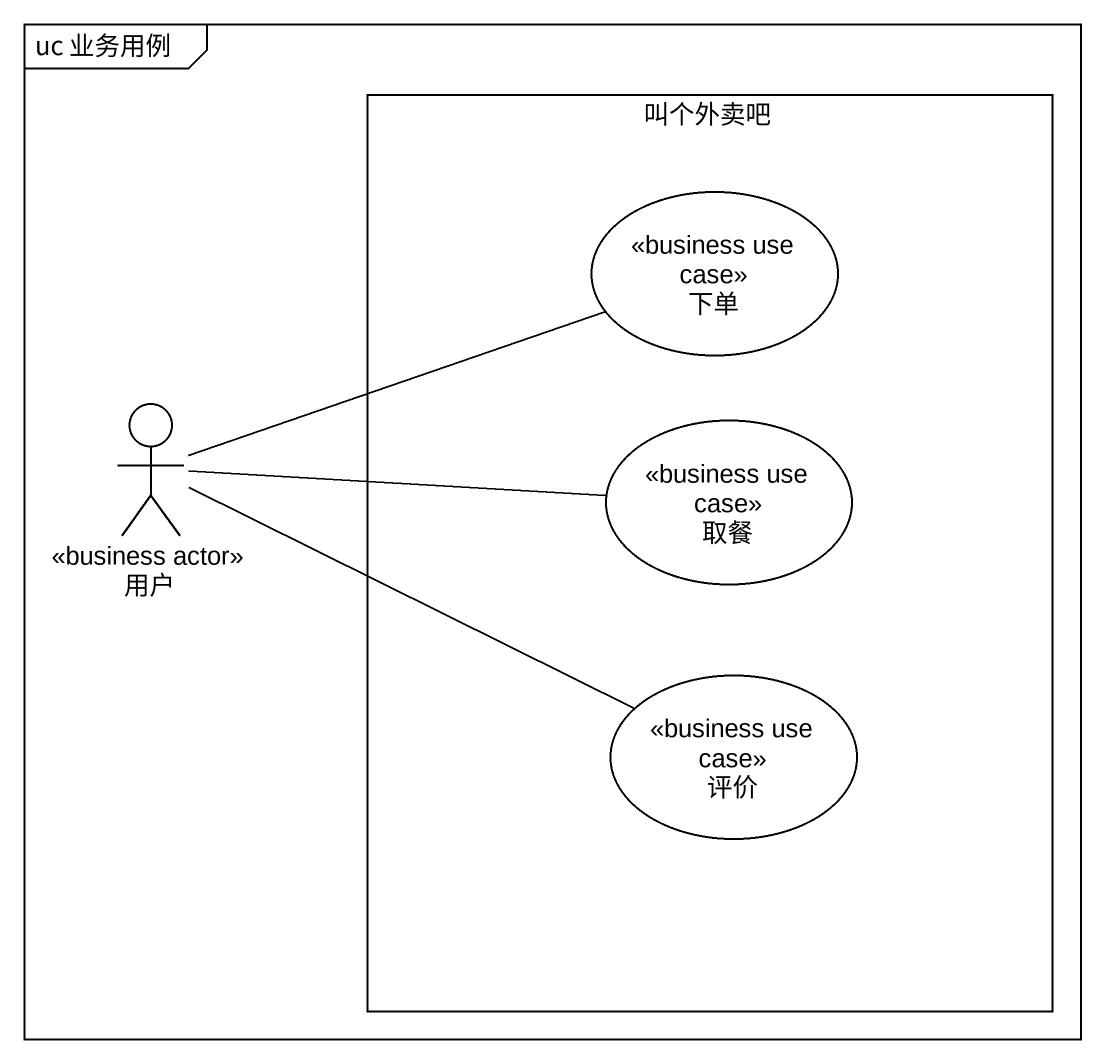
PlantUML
@startuml
mainframe uc 业务用例
rectangle 叫个外卖吧 {
  usecase 下单 <<business use case>>
  usecase 取餐 <<business use case>>
  usecase 评价 <<business use case>>
}
actor 用户 <<business actor>>
用户 -right- 下单
用户 -right- 取餐
用户 -right- 评价
@enduml
